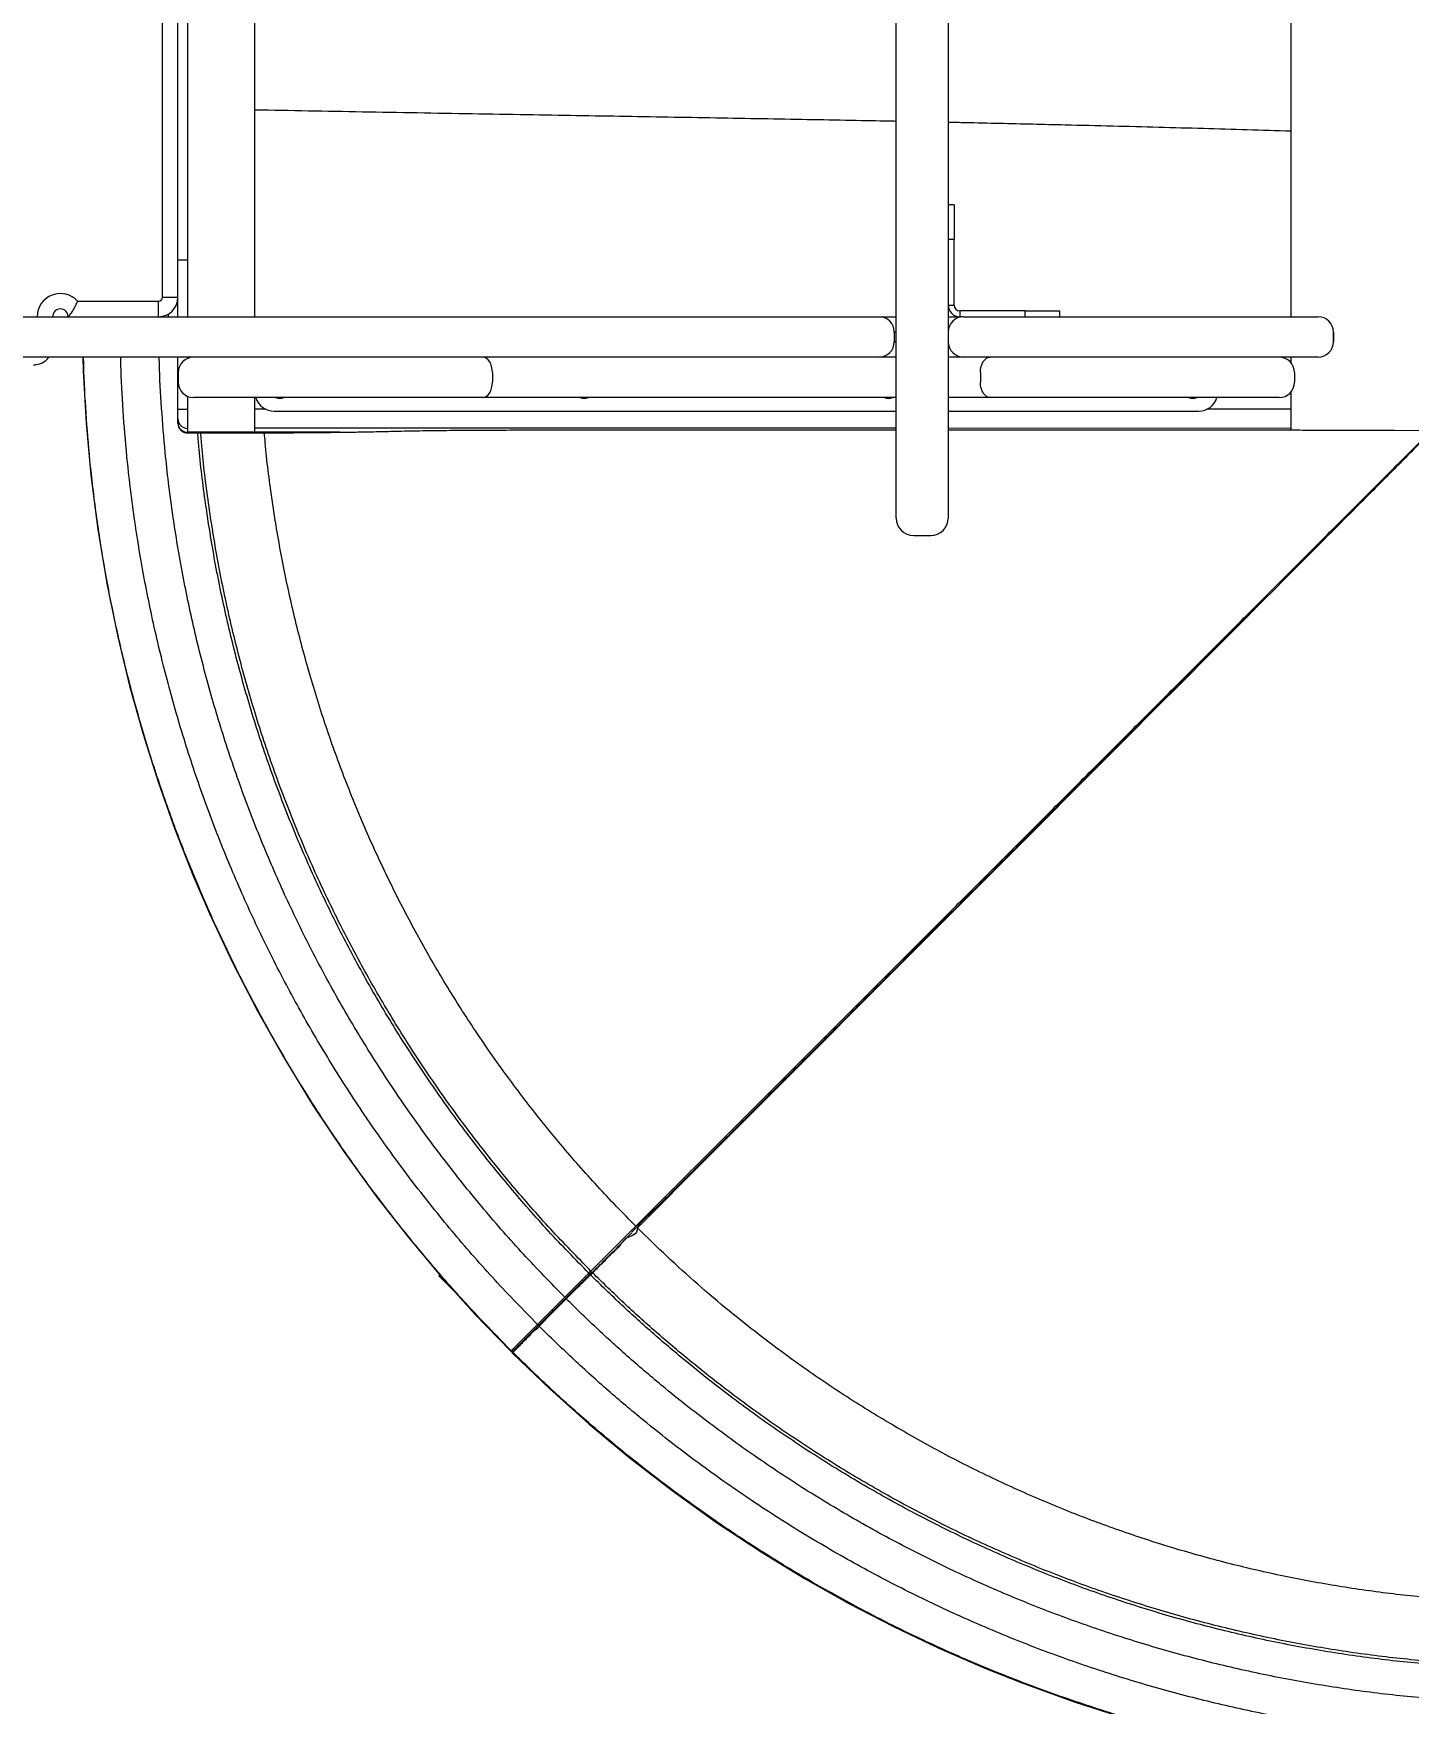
# Model space of a CAD drawing. Header units: millimetres. Extents: x -5377 to 4858, y -4782 to 4333.
# Drawn here: x 1789 to 2503, y -1149 to -281 of the extents above; entities that cross this region are included whole.
import ezdxf

# ---------------------------------------------------------------- set-up
doc = ezdxf.new("R2010")
doc.units = ezdxf.units.MM
for name, color, linetype in [('DIKOM_ЗОНА', 80, 'Continuous'), ('DIKOM_ОБЪЕКТ', 7, 'Continuous'), ('DIKOM_РАЗМЕР_ЗОНА', 7, 'Continuous'), ('DIKOM_РАЗМЕР_ОБЪЕКТА', 7, 'Continuous')]:
    doc.layers.add(name, color=color, linetype=linetype)
doc.styles.add('style1', font='arial.ttf', dxfattribs={"width": 0.8})
doc.dimstyles.new('1-50', dxfattribs={"dimtxt": 300, "dimasz": 200, "dimexe": 100, "dimexo": 0, "dimgap": 100, "dimtad": 1, "dimtxsty": 'style1', "dimcen": 200, "dimclrd": 7, "dimclre": 7, "dimclrt": 7, "dimadec": 1, "dimazin": 2, "dimtfac": 1, "dimtmove": 0, "dimatfit": 2, "dimfxl": 0, "dimlwd": 25, "dimlwe": 18, "dimarcsym": 0})

# ---------------------------------------------------------------- blocks, each defined once
blk = doc.blocks.new('*D9')
at = {"layer": 'Defpoints', "color": 0, "transparency": 16777216}
for p in [(-2209.83, -428.5), (3333.7, -428.5), (3333.7, -3867.56)]:
    blk.add_point(p, dxfattribs=at)
at = {"layer": 'DIKOM_РАЗМЕР_ОБЪЕКТА', "color": 7, "lineweight": 18, "transparency": 16777216}
for p, q in [((-2209.83, -428.5), (-2209.83, -3967.56)), ((3333.7, -428.5), (3333.7, -3967.56))]:
    blk.add_line(p, q, dxfattribs=at)
at = {"layer": 'DIKOM_РАЗМЕР_ОБЪЕКТА', "color": 7, "lineweight": 25, "transparency": 16777216}
blk.add_line((-2009.83, -3867.56), (3133.7, -3867.56), dxfattribs=at)
at = {"layer": 'DIKOM_РАЗМЕР_ОБЪЕКТА', "color": 7, "transparency": 16777216}
for points in [[(-2009.83, -3834.22), (-2009.83, -3900.89), (-2209.83, -3867.56)], [(3133.7, -3834.22), (3133.7, -3900.89), (3333.7, -3867.56)]]:
    blk.add_solid(points, dxfattribs=at)
at = {"layer": 'DIKOM_РАЗМЕР_ОБЪЕКТА', "color": 7, "transparency": 16777216, "insert": (358, -3614.38), "char_height": 300, "attachment_point": 5, "style": 'style1'}
blk.add_mtext('5550', dxfattribs=at)
blk = doc.blocks.new('*D11')
at = {"layer": 'Defpoints', "color": 0, "transparency": 16777216}
for p in [(4857.96, -406.62), (-3666.56, -928.5), (4857.96, -4682.31)]:
    blk.add_point(p, dxfattribs=at)
at = {"layer": 'DIKOM_РАЗМЕР_ЗОНА', "color": 7, "lineweight": 18, "transparency": 16777216}
for p, q in [((4857.96, -406.62), (4857.96, -4782.31)), ((-3666.56, -928.5), (-3666.56, -4782.31))]:
    blk.add_line(p, q, dxfattribs=at)
at = {"layer": 'DIKOM_РАЗМЕР_ЗОНА', "color": 7, "lineweight": 25, "transparency": 16777216}
blk.add_line((-3466.56, -4682.31), (4657.96, -4682.31), dxfattribs=at)
at = {"layer": 'DIKOM_РАЗМЕР_ЗОНА', "color": 7, "transparency": 16777216}
for points in [[(-3466.56, -4648.97), (-3466.56, -4715.64), (-3666.56, -4682.31)], [(4657.96, -4648.97), (4657.96, -4715.64), (4857.96, -4682.31)]]:
    blk.add_solid(points, dxfattribs=at)
at = {"layer": 'DIKOM_РАЗМЕР_ЗОНА', "color": 7, "transparency": 16777216, "insert": (316.74, -4429.13), "char_height": 300, "attachment_point": 5, "style": 'style1'}
blk.add_mtext('8500', dxfattribs=at)

msp = doc.modelspace()

# ---------------------------------------------------------------- linework, layer by layer
at = {"layer": 'DIKOM_ЗОНА', "color": 3, "lineweight": 15}
msp.add_arc((2576.307, -428.497), 2281.754, 252.801198, 0.549259, dxfattribs=at)
at = {"layer": 'DIKOM_ОБЪЕКТ', "color": 7, "linetype": 'Continuous', "lineweight": 15}
for p, q in [((2237.05, -510.31), (2237.05, 353.317)), ((2264.05, 353.317), (2264.05, -510.31)), ((1856.05, -418.497), (1856.05, 261.503)), ((1864.05, -399.016), (1864.05, -78.997)), ((1869.05, -78.997), (1869.05, -399.016)), ((1904.05, -321.182), (1904.05, -268.497)), ((2267.05, -370.497), (2264.05, -370.497)), ((2267.05, -370.497), (2267.05, -388.497)), ((2267.05, -388.497), (2264.05, -388.497)), ((2267.05, -422.497), (2267.05, -388.497)), ((1864.05, -399.016), (1869.05, -399.016)), ((1811.994, -420.497), (1854.05, -420.497)), ((1854.05, -428.497), (1854.05, -420.497)), ((1864.05, -418.497), (1856.05, -418.497)), ((2264.05, -422.497), (2267.05, -422.497)), ((1487.283, -428.497), (2226.05, -428.497)), ((1859.05, -427.157), (1859.05, -428.497)), ((2226.05, -428.497), (2228.05, -428.497)), ((2228.05, -428.497), (2237.05, -428.497)), ((2264.05, -428.497), (2270.05, -428.497)), ((2270.05, -425.497), (2270.05, -428.497)), ((2304.05, -425.497), (2270.05, -425.497)), ((2272.05, -428.497), (2270.05, -428.497)), ((2272.05, -428.497), (2274.05, -428.497)), ((2274.05, -428.497), (2369.05, -428.497)), ((2304.05, -428.497), (2304.05, -425.497)), ((2304.05, -425.497), (2322.05, -425.497)), ((2322.05, -428.497), (2322.05, -425.497)), ((2369.05, -428.497), (2456.05, -428.497)), ((2236.05, -436.497), (2236.05, -441.497)), ((2237.05, -436.497), (2236.05, -436.497)), ((2236.05, -441.497), (2237.05, -441.497)), ((2464.05, -441.497), (2464.05, -436.497)), ((2464.05, -436.497), (2464.05, -441.497)), ((2226.05, -449.497), (1484.798, -449.497)), ((1864.05, -476.47), (1864.05, -449.497)), ((1869.05, -449.497), (1869.05, -450.23)), ((2228.05, -449.497), (2226.05, -449.497)), ((2237.05, -449.497), (2228.05, -449.497)), ((2272.05, -449.497), (2264.05, -449.497)), ((2274.05, -449.497), (2272.05, -449.497)), ((2369.05, -449.497), (2274.05, -449.497)), ((2456.05, -449.497), (2369.05, -449.497)), ((2442.05, -452.661), (2442.05, -449.497)), ((1864.24, -457.497), (1864.24, -462.497)), ((2027.343, -457.497), (2027.343, -462.497)), ((2280.757, -457.497), (2280.757, -462.497)), ((2443.86, -457.497), (2443.86, -462.497)), ((2442.05, -476.47), (2442.05, -467.369)), ((1864.05, -476.47), (1869.05, -476.47)), ((1869.05, -469.815), (1869.05, -476.47)), ((2022.27, -470.497), (1872.24, -470.497)), ((1904.05, -476.47), (1904.05, -470.497)), ((1909.669, -476.47), (1904.05, -476.47)), ((2095.83, -470.497), (2022.27, -470.497)), ((2212.27, -470.497), (2095.83, -470.497)), ((2237.05, -470.497), (2212.27, -470.497)), ((2285.83, -470.497), (2264.05, -470.497)), ((2435.86, -470.497), (2285.83, -470.497)), ((2442.05, -476.47), (2398.238, -476.47)), ((1864.05, -483.497), (1864.05, -481.469)), ((1864.05, -483.82), (1864.05, -483.497)), ((1914.05, -477.497), (2237.05, -477.497)), ((2264.05, -477.497), (2394.05, -477.497)), ((1869.05, -486.469), (1869.05, -488.497)), ((1904.05, -488.497), (1869.05, -488.497)), ((1869.05, -488.497), (1869.05, -488.819)), ((1869.05, -488.819), (1890.538, -488.819)), ((1948.003, -488.497), (1904.05, -488.497)), ((2442.05, -486.469), (2264.05, -486.428)), ((2442.05, -487.318), (2442.05, -486.469)), ((2442.05, -487.318), (2442.053, -487.318)), ((2237.05, -533.058), (2237.05, -510.31)), ((2264.05, -510.31), (2264.05, -533.058)), ((2246.15, -542.158), (2254.95, -542.158)), ((2102.087, -901.604), (2099.796, -903.86)), ((2000.055, -926.067), (1999.566, -926.555)), ((1999.566, -926.555), (2008.525, -935.514)), ((2077.438, -925.108), (2077.486, -925.985)), ((2078.518, -924.028), (2078.58, -925.165)), ((2064.933, -937.613), (2065.464, -938.142)), ((2065.46, -938.132), (2065.461, -938.132)), ((2065.723, -938.395), (2065.719, -938.398)), ((2050.791, -951.756), (2051.323, -952.286)), ((2037.155, -965.391), (2038.003, -965.437)), ((2038.101, -965.629), (2037.836, -965.895))]:
    msp.add_line(p, q, dxfattribs=at)
at = {"layer": 'DIKOM_ОБЪЕКТ', "color": 7, "linetype": 'Continuous', "lineweight": 15, "flags": 128}
for points in [[(1814.788, -449.497), (1814.932, -456.858), (1816.422, -483.855), (1818.871, -510.774), (1822.474, -538.937), (1827.127, -566.954), (1832.822, -594.769), (1838.96, -620.083), (1845.969, -645.191), (1853.835, -670.053), (1862.545, -694.623), (1872.086, -718.86), (1880.485, -738.388), (1892.55, -764.089), (1905.571, -789.329), (1919.521, -814.058), (1934.387, -838.247), (1950.151, -861.872), (1966.78, -884.884), (1983.227, -905.981), (2000.416, -926.499), (2018.317, -946.4), (2036.898, -965.649), (2036.898, -965.649), (2036.898, -965.649)], [(2027.343, -457.497), (2027.246, -455.936), (2026.957, -454.435), (2026.488, -453.052), (2025.857, -451.84), (2025.088, -450.845), (2024.211, -450.106), (2023.26, -449.65), (2022.27, -449.497)], [(2280.757, -457.497), (2280.854, -455.936), (2281.143, -454.435), (2281.612, -453.052), (2282.243, -451.84), (2283.011, -450.845), (2283.889, -450.106), (2284.84, -449.65), (2285.83, -449.497)], [(2022.27, -470.497), (2023.26, -470.343), (2024.211, -469.888), (2025.088, -469.148), (2025.857, -468.153), (2026.488, -466.941), (2026.957, -465.558), (2027.246, -464.057), (2027.343, -462.497)], [(2285.83, -470.497), (2284.84, -470.343), (2283.889, -469.888), (2283.011, -469.148), (2282.243, -468.153), (2281.612, -466.941), (2281.143, -465.558), (2280.854, -464.057), (2280.757, -462.497)], [(2044.05, -487.319), (2047.05, -487.319), (2059.05, -487.319), (2107.05, -487.319), (2237.05, -487.319)], [(2264.05, -487.318), (2299.05, -487.318), (2315.496, -487.318), (2371.496, -487.318), (2427.496, -487.318), (2441.496, -487.318)], [(2495.816, -487.477), (2531.143, -487.635), (2566.47, -487.796)], [(2427.97, -575.546), (2413.917, -589.65), (2399.783, -603.832), (2385.606, -618.054), (2371.393, -632.308), (2357.126, -646.613), (2342.861, -660.915), (2328.634, -675.177), (2314.482, -689.361), (2300.448, -703.425), (2286.526, -717.376), (2272.698, -731.232), (2259.018, -744.938), (2245.521, -758.46), (2232.242, -771.762), (2215.8, -788.234), (2199.769, -804.291), (2184.195, -819.891), (2169.12, -834.991), (2154.585, -849.549), (2140.631, -863.525), (2127.297, -876.882), (2114.617, -889.582), (2102.645, -901.575), (2102.645, -901.575), (2102.645, -901.575)], [(2102.065, -901.581), (2102.069, -901.576), (2102.097, -901.546)], [(2077.438, -925.108), (2078.043, -924.503), (2078.518, -924.028)], [(2050.791, -951.756), (2058.711, -943.836), (2064.933, -937.613)], [(2065.719, -938.398), (2062.182, -941.938), (2058.644, -945.478), (2051.581, -952.545), (2051.581, -952.545)], [(2036.898, -965.649), (2037.042, -965.505), (2037.155, -965.391)], [(2038.101, -966.336), (2038.095, -966.342), (2038.069, -966.368), (2037.965, -966.473), (2037.844, -966.594)], [(2037.844, -966.594), (2057.327, -985.329), (2077.471, -1003.365), (2098.237, -1020.668), (2120.698, -1038.034), (2143.8, -1054.555), (2167.495, -1070.196), (2189.735, -1083.755), (2212.446, -1096.554), (2235.587, -1108.571), (2259.12, -1119.786), (2283.004, -1130.179), (2302.752, -1138.047), (2329.456, -1147.689), (2356.511, -1156.33), (2383.861, -1163.951), (2411.477, -1170.544), (2439.329, -1176.102), (2467.36, -1180.615), (2493.908, -1183.904), (2520.57, -1186.258), (2547.3, -1187.672), (2574.05, -1188.145), (2574.05, -1188.145)]]:
    msp.add_lwpolyline(points, dxfattribs=at)
at = {"layer": 'DIKOM_ОБЪЕКТ', "color": 7, "linetype": 'Continuous', "lineweight": 15}
for centre, radius, start, end in [((1803.05, -428.497), 12, 41.810315, 180), ((1803.05, -428.497), 4, 0, 180), ((1854.05, -418.497), 10, 270, 0), ((1854.05, -418.497), 2, 270, 0), ((2270.05, -422.497), 6, 180, 270), ((2270.05, -422.497), 3, 180, 270), ((2228.05, -436.497), 8, 0, 90), ((2272.05, -436.497), 8, 90, 180), ((2456.05, -436.497), 8, 0, 90), ((2228.05, -441.497), 8, 270, 0), ((2272.05, -441.497), 8, 180, 270), ((2456.05, -441.497), 8, 270, 0), ((1789.05, -443.497), 10, 270, 323.130102), ((1872.24, -457.497), 8, 90, 180), ((2435.86, -457.497), 8, 0, 90), ((1872.24, -462.497), 8, 180, 270), ((2435.86, -462.497), 8, 270, 0), ((1914.05, -467.497), 10, 197.457603, 270), ((1917.05, -466.497), 4.5, 242.733956, 297.266044), ((2075.05, -466.497), 4.5, 242.733956, 297.266044), ((2233.05, -466.497), 4.5, 242.733956, 297.266044), ((2391.05, -466.497), 4.5, 242.733956, 297.266044), ((2394.05, -467.497), 10, 270, 342.542397), ((1869.05, -481.469), 5, 180.004889, 270.003308), ((1869.05, -483.497), 5, 180.005288, 270.003592), ((1869.05, -483.82), 5, 180.005572, 270.003308), ((2246.15, -533.058), 9.1, 180, 270), ((2254.95, -533.058), 9.1, 270, 0), ((2102.353, -901.893), 0.432, 47.433724, 126.496266), ((2244.009, -1091.053), 233.781, 134.73388, 135.10787), ((2079.12, -925.335), 0.501, 108.552004, 141.752506), ((2079.12, -925.334), 0.5, 45.343012, 108.546493), ((1872.783, -1130.985), 272.606, 44.947948, 45.026061), ((2017.839, -985.908), 67.457, 44.777357, 45.092455), ((2226.012, -778.005), 246.76, 224.930701, 225.017798)]:
    msp.add_arc(centre, radius, start, end, dxfattribs=at)
for points, knots in [([(2442.05, -332.169), (2442.05, -327.087), (2442.05, -316.911), (2442.05, -301.137), (2442.05, -285.031), (2442.05, -274.011), (2442.05, -268.497)], [0, 0, 0, 0, 0.24921104, 0.49899215, 0.74928116, 1, 1, 1, 1]), ([(1904.05, -428.497), (1904.05, -428.459), (1904.05, -428.239), (1904.05, -427.167), (1904.05, -425.28), (1904.05, -422.727), (1904.05, -419.641), (1904.05, -416.074), (1904.05, -412.114), (1904.05, -407.85), (1904.05, -403.383), (1904.05, -398.811), (1904.05, -371.423), (1904.05, -345.541), (1904.05, -321.182)], [0, 0, 0, 0, 0.0079428, 0.0460743, 0.0842067, 0.122339, 0.1604704, 0.1986029, 0.2367348, 0.2748668, 0.3129983, 0.3511306, 0.3892998, 1, 1, 1, 1]), ([(2237.05, -327.079), (2236.717, -327.072), (2229.853, -326.931), (2215.478, -326.659), (2193.626, -326.252), (2170.314, -325.836), (2146.297, -325.416), (2121.684, -324.995), (2096.584, -324.569), (2071.107, -324.14), (2044.505, -323.691), (2016.884, -323.221), (1988.375, -322.728), (1960.002, -322.226), (1931.902, -321.714), (1913.289, -321.358), (1904.05, -321.182)], [0, 0, 0, 0, 0.0031822, 0.0657001, 0.1361544, 0.2083925, 0.2820415, 0.3567998, 0.4323966, 0.5085747, 0.5850749, 0.6692882, 0.7532292, 0.8365449, 0.9188605, 1, 1, 1, 1]), ([(2442.05, -332.169), (2434.462, -331.946), (2419.286, -331.499), (2396.373, -330.845), (2373.101, -330.21), (2349.164, -329.589), (2327.369, -329.055), (2307.788, -328.597), (2290.563, -328.208), (2275.933, -327.887), (2267.044, -327.7), (2264.05, -327.637)], [0, 0, 0, 0, 0.1277301, 0.2554742, 0.3854777, 0.5194164, 0.6586282, 0.7529124, 0.8497959, 0.9494039, 1, 1, 1, 1]), ([(2442.05, -428.497), (2442.05, -428.449), (2442.05, -428.217), (2442.05, -427.015), (2442.05, -424.867), (2442.05, -421.881), (2442.05, -418.147), (2442.05, -413.658), (2442.05, -408.434), (2442.05, -402.494), (2442.05, -395.859), (2442.05, -388.552), (2442.05, -380.601), (2442.05, -372.033), (2442.05, -362.88), (2442.05, -353.168), (2442.05, -342.968), (2442.05, -335.769), (2442.05, -332.169)], [0, 0, 0, 0, 0.0168322, 0.0823771, 0.1479215, 0.2134658, 0.2790102, 0.344555, 0.4100993, 0.4756437, 0.5411885, 0.6067328, 0.6722772, 0.7378221, 0.8033663, 0.8689111, 0.9344553, 1, 1, 1, 1]), ([(1864.05, -428.497), (1864.05, -427.688), (1864.05, -425.806), (1864.05, -421.914), (1864.05, -417.139), (1864.05, -411.813), (1864.05, -406.884), (1864.05, -402.584), (1864.05, -400.205), (1864.05, -399.016)], [0, 0, 0, 0, 0.1264562, 0.2941206, 0.4617865, 0.6294542, 0.7971231, 0.8985616, 1, 1, 1, 1]), ([(1869.05, -399.016), (1869.05, -399.016), (1869.05, -401.051), (1869.05, -404.784), (1869.05, -409.985), (1869.05, -414.546), (1869.05, -418.659), (1869.05, -422.218), (1869.05, -425.133), (1869.05, -427.219), (1869.05, -428.323), (1869.05, -428.496), (1869.05, -428.497)], [0, 0, 0, 0, 0.00000144, 0.14712515, 0.26888135, 0.39063767, 0.51238451, 0.63413182, 0.75590988, 0.87768602, 0.99946874, 1, 1, 1, 1]), ([(1807.05, -428.497), (1807.104, -428.444), (1807.225, -428.327), (1808.152, -427.301), (1809.434, -425.488), (1810.708, -423.223), (1811.544, -421.49), (1811.909, -420.687), (1811.991, -420.503), (1811.994, -420.497)], [0, 0, 0, 0, 0.1498897, 0.3359234, 0.5694801, 0.804743, 0.9552507, 0.9984681, 1, 1, 1, 1]), ([(2037.155, -965.391), (2030.794, -958.896), (2018.07, -945.906), (1999.889, -925.569), (1982.397, -904.639), (1965.684, -883.084), (1949.75, -860.943), (1933.724, -836.895), (1917.801, -810.848), (1902.208, -782.735), (1887.818, -753.983), (1875.129, -725.699), (1864.01, -697.994), (1854.333, -670.971), (1845.684, -643.6), (1838.076, -615.923), (1831.52, -587.978), (1826.022, -559.804), (1821.6, -531.445), (1818.396, -504.359), (1816.334, -478.609), (1815.294, -460.785), (1815.143, -451.075), (1815.118, -449.497)], [0, 0, 0, 0, 0.047402, 0.0948092, 0.1422066, 0.1896159, 0.2370129, 0.2844209, 0.3402833, 0.3961553, 0.4520171, 0.5078895, 0.5577663, 0.6076522, 0.6575321, 0.7074146, 0.7572985, 0.8071771, 0.8570637, 0.9069399, 0.9493601, 0.9917693, 1, 1, 1, 1]), ([(2050.791, -951.756), (2043.366, -944.144), (2028.518, -928.921), (2007.518, -904.896), (1987.502, -880.058), (1968.593, -854.359), (1950.91, -828.035), (1934.468, -801.138), (1919.271, -773.738), (1905.246, -745.717), (1892.334, -716.936), (1880.584, -687.427), (1870.05, -657.242), (1860.828, -626.625), (1852.938, -595.643), (1846.391, -564.344), (1841.21, -532.797), (1837.691, -503.739), (1835.575, -477.275), (1834.566, -460.081), (1834.422, -450.816), (1834.401, -449.497)], [0, 0, 0, 0, 0.0569378, 0.1138736, 0.1708135, 0.2277477, 0.2846893, 0.3406055, 0.3965314, 0.4524472, 0.5083737, 0.56543, 0.6224981, 0.6795537, 0.7366224, 0.7936779, 0.8507464, 0.9078023, 0.9503738, 0.9929343, 1, 1, 1, 1]), ([(2064.933, -937.613), (2057.709, -930.208), (2043.262, -915.396), (2022.83, -892.021), (2003.355, -867.853), (1984.956, -842.849), (1967.752, -817.237), (1951.754, -791.066), (1936.968, -764.408), (1923.322, -737.143), (1910.759, -709.14), (1899.326, -680.429), (1889.076, -651.059), (1880.104, -621.27), (1872.427, -591.125), (1866.057, -560.673), (1861.016, -529.978), (1857.592, -501.708), (1855.536, -475.965), (1854.559, -459.424), (1854.419, -450.596), (1854.402, -449.497)], [0, 0, 0, 0, 0.0569974, 0.1139924, 0.1709917, 0.2279852, 0.2849863, 0.3409608, 0.396945, 0.452919, 0.5089037, 0.5660193, 0.6231472, 0.6802622, 0.7373905, 0.7945055, 0.8516335, 0.9087488, 0.9513498, 0.9939397, 1, 1, 1, 1]), ([(1864.05, -481.469), (1864.05, -481.405), (1864.05, -481.275), (1864.05, -480.389), (1864.05, -479.103), (1864.05, -477.714), (1864.05, -476.812), (1864.05, -476.47)], [0, 0, 0, 0, 0.2167611, 0.4335875, 0.6505955, 0.8674594, 1, 1, 1, 1]), ([(1869.05, -476.47), (1869.05, -476.47), (1869.05, -477.153), (1869.05, -478.958), (1869.05, -481.737), (1869.05, -484.31), (1869.05, -486.08), (1869.05, -486.339), (1869.05, -486.469)], [0, 0, 0, 0, 0.0000039, 0.1324188, 0.3495798, 0.5667049, 0.7835623, 1, 1, 1, 1]), ([(1904.05, -486.354), (1904.05, -486.053), (1904.05, -485.452), (1904.05, -483.104), (1904.05, -480.019), (1904.05, -477.653), (1904.05, -476.47)], [0, 0, 0, 0, 0.2499807, 0.49998321, 0.7499918, 1, 1, 1, 1]), ([(2442.05, -486.469), (2442.05, -486.421), (2442.05, -486.325), (2442.05, -485.712), (2442.05, -484.776), (2442.05, -483.524), (2442.05, -482.006), (2442.05, -480.281), (2442.05, -478.412), (2442.05, -477.117), (2442.05, -476.47)], [0, 0, 0, 0, 0.1250059, 0.25000169, 0.3749959, 0.50000149, 0.62500218, 0.7499997, 0.87499507, 1, 1, 1, 1]), ([(2077.438, -925.108), (2070.392, -917.884), (2056.3, -903.437), (2036.369, -880.635), (2017.372, -857.061), (1999.426, -832.672), (1982.645, -807.688), (1967.039, -782.161), (1952.616, -756.157), (1939.306, -729.562), (1927.051, -702.247), (1915.899, -674.241), (1905.902, -645.593), (1897.148, -616.535), (1889.664, -587.13), (1883.437, -557.427), (1878.568, -527.482), (1875.658, -504.579), (1874.64, -491.659), (1874.416, -488.819)], [0, 0, 0, 0, 0.0616294, 0.1232563, 0.1848878, 0.2465129, 0.308146, 0.3686695, 0.4292034, 0.4897259, 0.5502607, 0.6120179, 0.6737882, 0.7355448, 0.7973157, 0.8590722, 0.9208429, 0.9825997, 1, 1, 1, 1]), ([(2078.518, -924.028), (2071.487, -916.82), (2057.426, -902.404), (2037.539, -879.652), (2018.583, -856.129), (2000.676, -831.793), (1983.931, -806.863), (1968.359, -781.391), (1953.968, -755.444), (1940.686, -728.907), (1928.458, -701.652), (1917.33, -673.706), (1907.355, -645.12), (1898.621, -616.126), (1891.153, -586.785), (1884.939, -557.147), (1880.081, -527.267), (1877.181, -504.457), (1876.168, -491.61), (1875.948, -488.819)], [0, 0, 0, 0, 0.0616456, 0.1232892, 0.1849373, 0.2465788, 0.3082287, 0.3687683, 0.4293187, 0.4898577, 0.5504083, 0.6121823, 0.6739693, 0.7357425, 0.7975299, 0.859303, 0.9210903, 0.9828637, 1, 1, 1, 1]), ([(1890.538, -488.819), (1892.606, -488.819), (1897.403, -488.817), (1904.896, -488.803), (1913.026, -488.776), (1921.075, -488.737), (1929.738, -488.68), (1938.876, -488.603), (1944.948, -488.532), (1948.003, -488.497)], [0, 0, 0, 0, 0.1011322, 0.2346012, 0.3680735, 0.5054189, 0.6427645, 0.8202755, 1, 1, 1, 1]), ([(1904.05, -488.497), (1904.05, -488.156), (1904.05, -487.625), (1904.05, -486.997), (1904.05, -486.713), (1904.05, -486.571), (1904.05, -486.536), (1904.05, -486.414), (1904.05, -486.354)], [0, 0, 0, 0, 0.50001333, 0.78001986, 0.90322253, 0.93548989, 0.96775828, 1, 1, 1, 1]), ([(2237.05, -486.422), (2220.612, -486.419), (2109.612, -486.393), (1998.612, -486.372), (1904.05, -486.354)], [0, 0, 0, 0, 0.1480882, 1, 1, 1, 1]), ([(2101.807, -900.739), (2095.107, -893.87), (2081.706, -880.131), (2062.754, -858.448), (2044.689, -836.031), (2027.623, -812.839), (2011.665, -789.081), (1996.825, -764.806), (1983.11, -740.078), (1970.453, -714.788), (1958.8, -688.814), (1948.195, -662.182), (1938.688, -634.939), (1930.364, -607.308), (1923.248, -579.346), (1917.324, -551.1), (1912.705, -522.624), (1910.029, -501.82), (1909.126, -490.512), (1908.989, -488.788)], [0, 0, 0, 0, 0.0620194, 0.1240365, 0.186058, 0.2480732, 0.3100966, 0.3710033, 0.4319204, 0.4928263, 0.553744, 0.6158922, 0.6780537, 0.7402012, 0.8023631, 0.8645106, 0.9266724, 0.98882, 1, 1, 1, 1]), ([(1948.003, -488.497), (1950.886, -488.458), (1956.686, -488.38), (1963.819, -488.253), (1969.825, -488.125), (1972.966, -488.041), (1974.543, -487.998)], [0, 0, 0, 0, 0.27749275, 0.55845557, 0.77837149, 1, 1, 1, 1]), ([(1974.543, -487.998), (1976.329, -487.951), (1979.798, -487.859), (1986.069, -487.738), (1992.874, -487.631), (1999.933, -487.542), (2007.04, -487.472), (2014.041, -487.417), (2021.306, -487.373), (2028.776, -487.343), (2036.379, -487.323), (2041.495, -487.321), (2044.05, -487.319)], [0, 0, 0, 0, 0.1167559, 0.2267266, 0.3370483, 0.4470208, 0.5391149, 0.6314153, 0.723509, 0.815604, 0.9079043, 1, 1, 1, 1]), ([(2101.807, -900.739), (2105.241, -897.305), (2112.162, -890.384), (2123.31, -879.237), (2135.107, -867.439), (2147.593, -854.953), (2160.733, -841.813), (2174.505, -828.041), (2188.876, -813.67), (2203.809, -798.738), (2219.26, -783.287), (2235.179, -767.367), (2251.515, -751.032), (2268.207, -734.339), (2285.196, -717.351), (2302.415, -700.131), (2319.799, -682.747), (2337.279, -665.268), (2354.786, -647.76), (2372.253, -630.294), (2389.612, -612.934), (2406.8, -595.747), (2423.655, -578.891), (2440.126, -562.42), (2456.165, -546.382), (2471.827, -530.72), (2487.06, -515.487), (2501.464, -501.083), (2510.629, -491.918), (2514.984, -487.563)], [0, 0, 0, 0, 0.0346035, 0.0697395, 0.1053812, 0.1415001, 0.1780636, 0.2150371, 0.2523825, 0.2900596, 0.3280258, 0.3662362, 0.4046444, 0.4432021, 0.4818602, 0.5205687, 0.5592773, 0.5979355, 0.6364932, 0.6749014, 0.7131118, 0.7510778, 0.7887549, 0.8254433, 0.8617732, 0.897709, 0.9332174, 0.9682677, 1, 1, 1, 1]), ([(2515.518, -487.565), (2515.068, -488.019), (2509.57, -493.552), (2498.666, -504.52), (2483.716, -519.551), (2469.376, -533.964), (2455.752, -547.649), (2441.946, -561.524), (2432.652, -570.83), (2427.973, -575.543), (2427.97, -575.546)], [0, 0, 0, 0, 0.0164707, 0.2008229, 0.3850627, 0.5385166, 0.6919711, 0.8458744, 0.999911, 1, 1, 1, 1]), ([(2441.496, -487.318), (2441.497, -487.318), (2441.682, -487.318), (2441.866, -487.318), (2442.05, -487.318)], [0, 0, 0, 0, 0.0034453, 1, 1, 1, 1]), ([(2442.053, -487.318), (2446.083, -487.326), (2454.819, -487.341), (2468.201, -487.376), (2482.144, -487.42), (2491.259, -487.458), (2495.816, -487.477)], [0, 0, 0, 0, 0.22209074, 0.48139788, 0.74070157, 1, 1, 1, 1]), ([(2427.663, -575.622), (2426.129, -577.16), (2421.725, -581.574), (2414.404, -588.909), (2405.709, -597.621), (2396.98, -606.367), (2388.225, -615.136), (2379.453, -623.922), (2370.673, -632.716), (2361.891, -641.51), (2353.117, -650.296), (2344.358, -659.066), (2335.623, -667.812), (2326.918, -676.527), (2318.253, -685.201), (2309.632, -693.831), (2301.05, -702.423), (2292.498, -710.983), (2283.976, -719.513), (2275.492, -728.006), (2267.053, -736.452), (2258.668, -744.845), (2250.344, -753.177), (2242.09, -761.439), (2233.913, -769.623), (2225.821, -777.721), (2217.824, -785.726), (2209.927, -793.629), (2202.14, -801.423), (2194.468, -809.101), (2186.92, -816.656), (2179.501, -824.081), (2172.212, -831.376), (2165.041, -838.552), (2157.987, -845.613), (2151.052, -852.553), (2144.252, -859.359), (2137.592, -866.024), (2131.083, -872.537), (2124.843, -878.781), (2120.856, -882.772), (2118.925, -884.704)], [0, 0, 0, 0, 0.0138878, 0.0398734, 0.0658857, 0.0919173, 0.1179625, 0.1440136, 0.1700618, 0.1961002, 0.2221221, 0.2481209, 0.2740899, 0.3000239, 0.3259167, 0.3517507, 0.377565, 0.4034388, 0.4293651, 0.4553377, 0.4813493, 0.5073926, 0.53346, 0.5595437, 0.5856352, 0.611725, 0.637804, 0.6638643, 0.6898984, 0.7158986, 0.741858, 0.7677699, 0.7936277, 0.8194909, 0.8454703, 0.8714735, 0.8974929, 0.9235208, 0.949548, 0.9755661, 1, 1, 1, 1]), ([(2118.925, -884.704), (2118.801, -884.829), (2116.878, -886.753), (2113.175, -890.407), (2108.151, -895.223), (2104.414, -898.915), (2102.597, -900.931), (2102.068, -901.518)], [0, 0, 0, 0, 0.0211078, 0.3255902, 0.6451782, 0.8966637, 1, 1, 1, 1]), ([(2078.518, -924.028), (2078.635, -923.912), (2078.868, -923.678), (2080.122, -922.425), (2082.046, -920.5), (2084.698, -917.848), (2088.031, -914.516), (2092.022, -910.524), (2096.567, -905.98), (2100.067, -902.48), (2101.807, -900.739)], [0, 0, 0, 0, 0.1234041, 0.248166, 0.3738506, 0.5000007, 0.6261503, 0.7518346, 0.8765971, 1, 1, 1, 1]), ([(2102.645, -901.575), (2102.645, -901.575), (2102.645, -905.378), (2096.826, -905.661), (2093.399, -911.36), (2089.209, -914.956), (2085.965, -918.398), (2083.273, -921.072), (2081.219, -923.167), (2079.915, -924.504), (2079.471, -924.979), (2079.471, -924.979), (2079.471, -924.979)], [0, 0, 0, 0, 0.0000012, 0.11931, 0.2386185, 0.3618926, 0.4856058, 0.6093202, 0.7325945, 0.8662964, 0.9999994, 1, 1, 1, 1]), ([(2574.05, -1096.348), (2564.455, -1096.229), (2545.264, -1095.99), (2516.531, -1094.059), (2487.906, -1090.982), (2459.439, -1086.649), (2431.356, -1081.134), (2403.697, -1074.463), (2376.514, -1066.675), (2349.681, -1057.743), (2323.075, -1047.616), (2296.744, -1036.283), (2270.758, -1023.743), (2245.335, -1010.089), (2220.528, -995.352), (2196.377, -979.556), (2172.935, -962.734), (2152.172, -946.436), (2133.932, -930.955), (2117.987, -916.582), (2107.76, -906.578), (2102.645, -901.575)], [0, 0, 0, 0, 0.0550046, 0.1100067, 0.165013, 0.2200135, 0.2750212, 0.3290384, 0.3830653, 0.4370818, 0.4911089, 0.5462275, 0.6013578, 0.6564756, 0.7116063, 0.7667242, 0.8218547, 0.8769726, 0.9179868, 0.9589898, 1, 1, 1, 1]), ([(2078.873, -925.118), (2078.953, -925.036), (2079.179, -924.805), (2080.421, -923.559), (2082.44, -921.534), (2085.112, -918.856), (2088.464, -915.499), (2092.461, -911.496), (2096.242, -907.71), (2098.853, -905.097), (2099.785, -904.164)], [0, 0, 0, 0, 0.0829041, 0.2343, 0.3715802, 0.50886, 0.65013, 0.7914003, 0.9255085, 1, 1, 1, 1]), ([(2064.933, -937.613), (2065.689, -936.858), (2067.244, -935.302), (2069.552, -932.995), (2071.773, -930.774), (2073.76, -928.787), (2075.387, -927.16), (2076.555, -925.992), (2077.276, -925.27), (2077.385, -925.161), (2077.438, -925.108)], [0, 0, 0, 0, 0.1167063, 0.2402424, 0.3687887, 0.5000023, 0.6312127, 0.7597606, 0.8832956, 1, 1, 1, 1]), ([(2077.728, -926.014), (2077.707, -926.032), (2077.651, -926.08), (2077.411, -926.301), (2076.926, -926.767), (2076.219, -927.453), (2075.321, -928.334), (2074.252, -929.387), (2073.019, -930.606), (2071.651, -931.961), (2070.172, -933.432), (2068.603, -934.994), (2067.022, -936.569), (2065.967, -937.625), (2065.46, -938.131)], [0, 0, 0, 0, 0.04944932, 0.13364891, 0.22345532, 0.31103377, 0.39763542, 0.48491284, 0.57146357, 0.6581705, 0.74561931, 0.83245551, 0.91955545, 1, 1, 1, 1]), ([(2078.389, -926.057), (2078.389, -926.057), (2078.389, -926.057), (2078.283, -926.113), (2077.926, -926.436), (2077.149, -927.154), (2076.056, -928.198), (2074.638, -929.572), (2072.885, -931.285), (2070.902, -933.241), (2068.826, -935.3), (2067.096, -937.02), (2066.058, -938.059), (2065.723, -938.395)], [0, 0, 0, 0, 0.0000022, 0.0588777, 0.1673731, 0.2758692, 0.3836065, 0.4913467, 0.6108838, 0.730423, 0.8392126, 0.9479999, 1, 1, 1, 1]), ([(2078.969, -924.891), (2078.899, -924.915), (2078.76, -924.963), (2078.744, -925.008), (2078.391, -925.198), (2078.047, -925.62), (2077.708, -926.036)], [0, 0, 0, 0, 0.0125582, 0.0250278, 0.0372431, 1, 1, 1, 1]), ([(2077.733, -926.019), (2077.736, -926.016), (2077.777, -925.972), (2077.891, -925.928), (2078.057, -925.902), (2078.207, -925.934), (2078.317, -925.991), (2078.368, -926.036), (2078.39, -926.056)], [0, 0, 0, 0, 0.0169278, 0.251173, 0.4851721, 0.7191221, 0.8747606, 1, 1, 1, 1]), ([(2078.39, -926.056), (2078.39, -926.056), (2078.389, -926.057), (2078.389, -926.057), (2078.389, -926.057)], [0, 0, 0, 0, 0.5003342, 1, 1, 1, 1]), ([(2574.05, -1130.811), (2563.959, -1130.686), (2543.779, -1130.435), (2513.563, -1128.405), (2483.461, -1125.168), (2453.525, -1120.612), (2423.992, -1114.812), (2394.906, -1107.797), (2366.321, -1099.607), (2338.103, -1090.214), (2310.123, -1079.565), (2282.434, -1067.647), (2255.108, -1054.459), (2228.372, -1040.101), (2202.285, -1024.604), (2176.888, -1007.993), (2152.236, -990.302), (2130.41, -973.17), (2111.246, -956.905), (2094.501, -941.813), (2083.76, -931.309), (2078.389, -926.057)], [0, 0, 0, 0, 0.0550141, 0.1100261, 0.1650422, 0.2200525, 0.2750703, 0.3290973, 0.3831335, 0.4371598, 0.4911968, 0.5463251, 0.601465, 0.656593, 0.7117333, 0.7668609, 0.8220014, 0.8771292, 0.9180909, 0.959042, 1, 1, 1, 1]), ([(2574.05, -1129.284), (2563.981, -1129.159), (2543.844, -1128.908), (2513.694, -1126.882), (2483.658, -1123.653), (2453.787, -1119.107), (2424.318, -1113.32), (2395.296, -1106.319), (2366.772, -1098.147), (2338.616, -1088.775), (2310.697, -1078.149), (2283.069, -1066.257), (2255.801, -1053.098), (2229.124, -1038.771), (2203.094, -1023.307), (2177.752, -1006.732), (2153.154, -989.08), (2131.375, -971.986), (2112.254, -955.757), (2095.547, -940.699), (2084.83, -930.219), (2079.471, -924.979)], [0, 0, 0, 0, 0.0550147, 0.1100271, 0.1650439, 0.2200548, 0.2750731, 0.3291005, 0.3831371, 0.437164, 0.4912013, 0.5463303, 0.6014711, 0.6565993, 0.7117405, 0.7668685, 0.8220095, 0.877138, 0.9180967, 0.9590449, 1, 1, 1, 1]), ([(2065.456, -938.136), (2062.833, -940.78), (2058.842, -944.803), (2054.088, -949.43), (2052.086, -951.595), (2051.335, -952.255), (2051.313, -952.275)], [0, 0, 0, 0, 0.55862452, 0.84996606, 0.99562841, 1, 1, 1, 1]), ([(2574.05, -1148.497), (2563.705, -1148.368), (2543.016, -1148.11), (2512.04, -1146.029), (2481.179, -1142.711), (2450.49, -1138.04), (2420.213, -1132.095), (2390.395, -1124.902), (2361.09, -1116.507), (2332.162, -1106.877), (2303.477, -1095.959), (2275.091, -1083.742), (2247.076, -1070.221), (2219.667, -1055.502), (2192.924, -1039.615), (2166.887, -1022.585), (2141.615, -1004.449), (2119.215, -986.867), (2099.524, -970.153), (2082.295, -954.619), (2071.245, -943.806), (2065.719, -938.398)], [0, 0, 0, 0, 0.0549881, 0.1099746, 0.1649645, 0.2199491, 0.2749409, 0.3289424, 0.3829529, 0.4369541, 0.4909653, 0.5460679, 0.6011818, 0.6562838, 0.7113981, 0.7664997, 0.8216142, 0.8767161, 0.9178157, 0.9589041, 1, 1, 1, 1]), ([(2037.155, -965.391), (2037.213, -965.333), (2037.332, -965.214), (2038.119, -964.427), (2039.393, -963.154), (2041.166, -961.38), (2043.333, -959.214), (2045.755, -956.792), (2048.271, -954.276), (2049.967, -952.58), (2050.791, -951.756)], [0, 0, 0, 0, 0.1167056, 0.2402413, 0.3687886, 0.4999998, 0.6312149, 0.7597612, 0.8832978, 1, 1, 1, 1]), ([(2051.316, -952.279), (2050.972, -952.624), (2050.08, -953.516), (2048.624, -954.973), (2046.985, -956.618), (2045.397, -958.213), (2043.909, -959.71), (2042.546, -961.084), (2041.332, -962.31), (2040.283, -963.371), (2039.422, -964.245), (2038.762, -964.922), (2038.311, -965.394), (2038.129, -965.585), (2038.081, -965.647), (2038.065, -965.667)], [0, 0, 0, 0, 0.0500826, 0.12977938, 0.21367418, 0.29696155, 0.38028955, 0.46401222, 0.54719348, 0.63087082, 0.71423305, 0.79756205, 0.8814605, 0.9631069, 1, 1, 1, 1]), ([(2051.581, -952.545), (2051.581, -952.545), (2051.581, -953.63), (2048.923, -954.703), (2047.142, -957.137), (2044.924, -959.207), (2043.048, -961.157), (2041.384, -962.844), (2040.019, -964.253), (2038.999, -965.318), (2038.264, -966.109), (2038.158, -966.255), (2038.1, -966.334)], [0, 0, 0, 0, 0.000004, 0.1089271, 0.21785, 0.3268011, 0.4357539, 0.5445507, 0.6533412, 0.7619845, 0.8706241, 1, 1, 1, 1]), ([(2574.05, -1168.497), (2563.418, -1168.364), (2542.154, -1168.1), (2510.317, -1165.96), (2478.6, -1162.55), (2447.057, -1157.75), (2415.94, -1151.639), (2385.294, -1144.247), (2355.174, -1135.618), (2325.443, -1125.721), (2295.961, -1114.5), (2266.787, -1101.943), (2237.994, -1088.047), (2209.823, -1072.919), (2182.337, -1056.59), (2155.577, -1039.088), (2129.603, -1020.447), (2106.579, -1002.376), (2086.337, -985.194), (2068.623, -969.222), (2057.262, -958.104), (2051.581, -952.545)], [0, 0, 0, 0, 0.05498589, 0.10996966, 0.16495731, 0.21993958, 0.27492895, 0.32892793, 0.38293649, 0.43693514, 0.49094406, 0.54604424, 0.60115594, 0.65625531, 0.71136744, 0.76646666, 0.82157864, 0.8766783, 0.91779043, 0.95889151, 1, 1, 1, 1]), ([(2036.898, -965.649), (2036.908, -965.65), (2036.929, -965.653), (2037.108, -965.665), (2037.412, -965.684), (2037.76, -965.704), (2038.024, -965.719), (2038.109, -965.724)], [0, 0, 0, 0, 0.18911993, 0.378349, 0.56452311, 0.85985263, 1, 1, 1, 1]), ([(2037.844, -966.594), (2037.843, -966.593), (2037.771, -966.517), (2037.673, -966.356), (2037.704, -966.094), (2037.775, -965.945), (2037.835, -965.896), (2037.836, -965.895)], [0, 0, 0, 0, 0.0052549, 0.4795691, 0.8033592, 0.9979282, 1, 1, 1, 1]), ([(2038.069, -965.669), (2038.044, -965.703), (2037.989, -965.777), (2037.952, -965.918), (2037.955, -966.07), (2038.003, -966.217), (2038.068, -966.295), (2038.1, -966.334)], [0, 0, 0, 0, 0.1707923, 0.378029, 0.5853608, 0.7926989, 1, 1, 1, 1]), ([(2037.959, -965.934), (2037.958, -965.98), (2037.955, -966.077), (2038.004, -966.22), (2038.069, -966.297), (2038.101, -966.336)], [0, 0, 0, 0, 0.3134011, 0.6565254, 1, 1, 1, 1]), ([(2574.05, -1187.78), (2564.959, -1187.686), (2546.777, -1187.497), (2519.541, -1185.973), (2492.372, -1183.542), (2465.312, -1180.118), (2438.389, -1175.729), (2410.053, -1170.056), (2380.375, -1162.898), (2349.47, -1154.045), (2318.964, -1143.89), (2289.992, -1132.862), (2262.539, -1121.134), (2236.589, -1108.868), (2211.119, -1095.63), (2186.168, -1081.439), (2161.772, -1066.315), (2137.963, -1050.28), (2114.781, -1033.357), (2093.372, -1016.459), (2073.676, -999.742), (2055.546, -983.399), (2043.916, -972.023), (2038.101, -966.335)], [0, 0, 0, 0, 0.0458353, 0.0916754, 0.137506, 0.1833483, 0.2291783, 0.2750194, 0.3290354, 0.3830602, 0.4370755, 0.4911009, 0.5393291, 0.5875657, 0.6357969, 0.6840307, 0.7322653, 0.7804953, 0.828733, 0.8769603, 0.9179781, 0.9589857, 1, 1, 1, 1]), ([(2038.101, -966.335), (2038.101, -966.335), (2038.101, -966.335), (2038.101, -966.336), (2038.101, -966.336)], [0, 0, 0, 0, 0.00144908, 1, 1, 1, 1])]:
    msp.add_open_spline(points, degree=3, knots=knots, dxfattribs=at)

# ---------------------------------------------------------------- dimensions: what is measured, and where the dimension line sits
at = {"layer": 'DIKOM_РАЗМЕР_ЗОНА'}
dim = msp.add_linear_dim(base=(4857.956, -4682.305), p1=(-3666.563, -928.497), p2=(4857.956, -406.623), text='8500', dimstyle='1-50', dxfattribs=at)
dim.commit()
dim.dimension.update_dxf_attribs({"geometry": '*D11', "text_midpoint": (316.742, -4682.305), "dimtype": 160})
at = {"layer": 'DIKOM_РАЗМЕР_ОБЪЕКТА'}
dim = msp.add_linear_dim(base=(3333.698, -3867.556), p1=(-2209.832, -428.497), p2=(3333.698, -428.497), text='5550', dimstyle='1-50', dxfattribs=at)
dim.commit()
dim.dimension.update_dxf_attribs({"geometry": '*D9', "text_midpoint": (357.999, -3867.556), "dimtype": 160})

doc.saveas('drawing.dxf')
